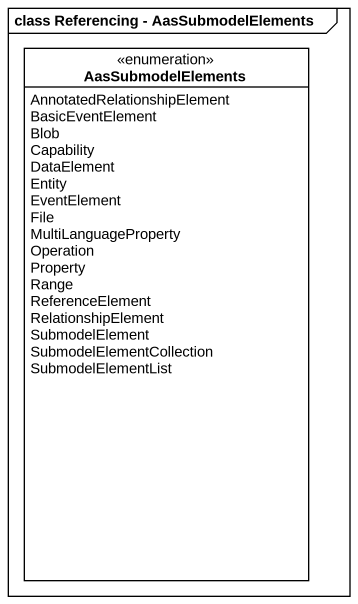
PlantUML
@startuml
mainframe class Referencing - AasSubmodelElements
hide circle
hide empty members
enum AasSubmodelElements {
  AnnotatedRelationshipElement
  BasicEventElement
  Blob
  Capability
  DataElement
  Entity
  EventElement
  File
  MultiLanguageProperty
  Operation
  Property
  Range
  ReferenceElement
  RelationshipElement
  SubmodelElement
  SubmodelElementCollection
  SubmodelElementList
}
@enduml
